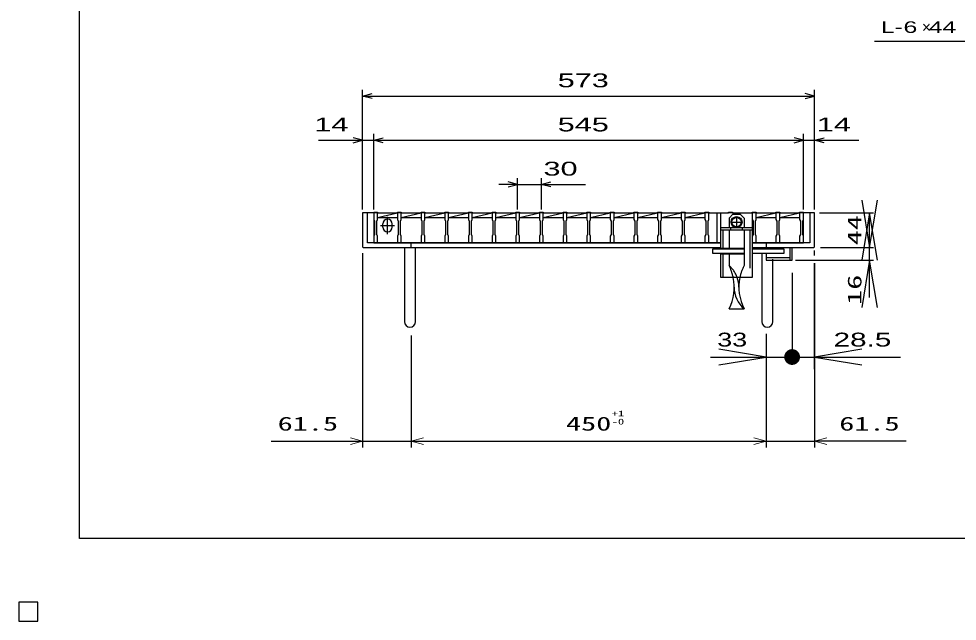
# Model space of a CAD drawing. Units: millimetres, scale not verified. Extents: x -1456 to 1389, y -1026 to 839.
# Drawn here: x -1456 to -266, y -1026 to -262 of the extents above; entities that cross this region are included whole.
import ezdxf
from ezdxf.enums import TextEntityAlignment as Align

# ---------------------------------------------------------------- set-up
doc = ezdxf.new("R2010")
doc.units = ezdxf.units.MM
doc.header["$LTSCALE"] = 8
doc.linetypes.add('CHAIN', pattern=[18.5, 12, -1.5, 3.5, -1.5])
doc.linetypes.add('DASHED', pattern=[7.5, 6, -1.5])
for name, color, linetype, lineweight in [('0_2', 150, 'Continuous', 25), ('16', 3, 'Continuous', 25), ('17', 2, 'Continuous', 25), ('19', 6, 'Continuous', 25), ('22', 4, 'Continuous', 25), ('29', 6, 'Continuous', 25)]:
    doc.layers.add(name, color=color, linetype=linetype, lineweight=lineweight)
doc.styles.add('ベクトル', font='')
doc.styles.add('ＭＳ ゴシック', font='')
doc.styles.get('ベクトル').set_extended_font_data('ベクトル')
doc.styles.get('ＭＳ ゴシック').set_extended_font_data('MS Gothic')

# ---------------------------------------------------------------- blocks, each defined once
blk = doc.blocks.new('open_arrow')
at = {"color": 0, "linetype": 'Continuous', "lineweight": -2}
blk.add_lwpolyline([(7.5, 1.25), (0, 0), (7.5, -1.25)], dxfattribs=at)
blk = doc.blocks.new('filled_dot')
at = {"color": 0, "linetype": 'Continuous', "lineweight": -2, "const_width": 1.25}
blk.add_lwpolyline([(-0.625, 0, 1), (0.625, 0, 1)], format="xyb", close=True, dxfattribs=at)

msp = doc.modelspace()

# ---------------------------------------------------------------- linework, layer by layer
at = {"layer": '0_2'}
for p, q in [((-1379.2, -921.2), (-1379.2, 838.8)), ((1388.8, -921.2), (-1379.2, -921.2))]:
    msp.add_line(p, q, dxfattribs=at)
at = {"layer": '16'}
for p, q in [((-1006, -508), (-1006, -507.3)), ((-1006, -507.3), (-1001, -507.3)), ((-1006, -508), (-1006, -516.5)), ((-1001, -508), (-1006, -508)), ((-1006, -508), (-1006, -546)), ((-1001, -507.3), (-1001, -508)), ((-1001, -516.5), (-1001, -508)), ((-1001, -508), (-976, -508)), ((-1001, -514), (-976, -508)), ((-976, -508), (-976, -507.3)), ((-976, -507.3), (-971, -507.3)), ((-976, -508), (-976, -516.5)), ((-971, -508), (-976, -508)), ((-971, -507.3), (-971, -508)), ((-971, -516.5), (-971, -508)), ((-971, -508), (-946, -508)), ((-971, -514), (-946, -508)), ((-946, -508), (-946, -507.3)), ((-946, -507.3), (-941, -507.3)), ((-946, -508), (-946, -516.5)), ((-941, -508), (-946, -508)), ((-941, -507.3), (-941, -508)), ((-941, -516.5), (-941, -508)), ((-941, -508), (-916, -508)), ((-941, -514), (-916, -508)), ((-916, -508), (-916, -507.3)), ((-916, -507.3), (-911, -507.3)), ((-916, -508), (-916, -516.5)), ((-911, -508), (-916, -508)), ((-911, -507.3), (-911, -508)), ((-911, -516.5), (-911, -508)), ((-911, -508), (-886, -508)), ((-911, -514), (-886, -508)), ((-886, -508), (-886, -507.3)), ((-886, -507.3), (-881, -507.3)), ((-886, -508), (-886, -516.5)), ((-881, -508), (-886, -508)), ((-881, -507.3), (-881, -508)), ((-881, -516.5), (-881, -508)), ((-881, -508), (-856, -508)), ((-881, -514), (-856, -508)), ((-856, -508), (-856, -507.3)), ((-856, -507.3), (-851, -507.3)), ((-856, -508), (-856, -516.5)), ((-851, -508), (-856, -508)), ((-851, -507.3), (-851, -508)), ((-851, -516.5), (-851, -508)), ((-851, -508), (-826, -508)), ((-851, -514), (-826, -508)), ((-826, -508), (-826, -507.3)), ((-826, -507.3), (-821, -507.3)), ((-826, -508), (-826, -516.5)), ((-821, -508), (-826, -508)), ((-821, -507.3), (-821, -508)), ((-821, -516.5), (-821, -508)), ((-821, -508), (-796, -508)), ((-821, -514), (-796, -508)), ((-796, -508), (-796, -507.3)), ((-796, -507.3), (-791, -507.3)), ((-796, -508), (-796, -516.5)), ((-791, -508), (-796, -508)), ((-791, -507.3), (-791, -508)), ((-791, -516.5), (-791, -508)), ((-791, -508), (-766, -508)), ((-791, -514), (-766, -508)), ((-766, -508), (-766, -507.3)), ((-766, -507.3), (-761, -507.3)), ((-766, -508), (-766, -516.5)), ((-761, -508), (-766, -508)), ((-761, -507.3), (-761, -508)), ((-761, -516.5), (-761, -508)), ((-761, -508), (-736, -508)), ((-761, -514), (-736, -508)), ((-736, -508), (-736, -507.3)), ((-736, -507.3), (-731, -507.3)), ((-736, -508), (-736, -516.5)), ((-731, -508), (-736, -508)), ((-731, -507.3), (-731, -508)), ((-731, -516.5), (-731, -508)), ((-731, -508), (-706, -508)), ((-731, -514), (-706, -508)), ((-706, -508), (-706, -507.3)), ((-706, -507.3), (-701, -507.3)), ((-706, -508), (-706, -516.5)), ((-701, -508), (-706, -508)), ((-701, -507.3), (-701, -508)), ((-701, -516.5), (-701, -508)), ((-701, -508), (-676, -508)), ((-701, -514), (-676, -508)), ((-676, -508), (-676, -507.3)), ((-676, -507.3), (-671, -507.3)), ((-676, -508), (-676, -516.5)), ((-671, -508), (-676, -508)), ((-671, -507.3), (-671, -508)), ((-671, -516.5), (-671, -508)), ((-671, -508), (-646, -508)), ((-671, -514), (-646, -508)), ((-646, -508), (-646, -507.3)), ((-646, -507.3), (-641, -507.3)), ((-646, -508), (-646, -516.5)), ((-641, -508), (-646, -508)), ((-641, -507.3), (-641, -508)), ((-641, -516.5), (-641, -508)), ((-641, -508), (-616, -508)), ((-641, -514), (-616, -508)), ((-616, -508), (-616, -507.3)), ((-616, -507.3), (-611, -507.3)), ((-616, -508), (-616, -516.5)), ((-611, -508), (-616, -508)), ((-611, -507.3), (-611, -508)), ((-611, -516.5), (-611, -508)), ((-611, -508), (-586, -508)), ((-611, -514), (-586, -508)), ((-586, -508), (-586, -507.3)), ((-586, -507.3), (-581, -507.3)), ((-586, -508), (-586, -516.5)), ((-581, -508), (-586, -508)), ((-581, -507.3), (-581, -508)), ((-581, -516.5), (-581, -508)), ((-581, -508), (-556, -508)), ((-556, -508), (-556, -507.3)), ((-556, -507.3), (-551, -507.3)), ((-551, -508), (-556, -508)), ((-551, -507.3), (-551, -508)), ((-551, -508), (-526, -508)), ((-526, -508), (-526, -507.3)), ((-526, -507.3), (-521, -507.3)), ((-526, -508), (-526, -516.5)), ((-521, -508), (-526, -508)), ((-521, -507.3), (-521, -508)), ((-521, -516.5), (-521, -508)), ((-521, -508), (-496, -508)), ((-521, -514), (-496, -508)), ((-496, -508), (-496, -507.3)), ((-496, -507.3), (-491, -507.3)), ((-496, -508), (-496, -516.5)), ((-491, -508), (-496, -508)), ((-491, -507.3), (-491, -508)), ((-491, -516.5), (-491, -508)), ((-491, -508), (-466, -508)), ((-491, -514), (-466, -508)), ((-466, -508), (-466, -507.3)), ((-466, -507.3), (-461, -507.3)), ((-466, -508), (-466, -516.5)), ((-461, -508), (-466, -508)), ((-461, -507.3), (-461, -508)), ((-461, -516.5), (-461, -508)), ((-461, -546), (-461, -508)), ((-1006, -516.5), (-1005, -518.5)), ((-1005, -518.5), (-1005, -535.5)), ((-1002, -518.5), (-1001, -516.5)), ((-1002, -535.5), (-1002, -518.5)), ((-1001, -514), (-976, -514)), ((-994.5, -526), (-994.5, -522)), ((-988.5, -535), (-988.5, -513)), ((-982.5, -526), (-982.5, -522)), ((-976, -516.5), (-975, -518.5)), ((-975, -518.5), (-975, -535.5)), ((-972, -518.5), (-971, -516.5)), ((-972, -535.5), (-972, -518.5)), ((-971, -514), (-946, -514)), ((-946, -516.5), (-945, -518.5)), ((-945, -518.5), (-945, -535.5)), ((-942, -518.5), (-941, -516.5)), ((-942, -535.5), (-942, -518.5)), ((-941, -514), (-916, -514)), ((-916, -516.5), (-915, -518.5)), ((-915, -518.5), (-915, -535.5)), ((-912, -518.5), (-911, -516.5)), ((-912, -535.5), (-912, -518.5)), ((-911, -514), (-886, -514)), ((-886, -516.5), (-885, -518.5)), ((-885, -518.5), (-885, -535.5)), ((-882, -518.5), (-881, -516.5)), ((-882, -535.5), (-882, -518.5)), ((-881, -514), (-856, -514)), ((-856, -516.5), (-855, -518.5)), ((-855, -518.5), (-855, -535.5)), ((-852, -518.5), (-851, -516.5)), ((-852, -535.5), (-852, -518.5)), ((-851, -514), (-826, -514)), ((-826, -516.5), (-825, -518.5)), ((-825, -518.5), (-825, -535.5)), ((-822, -518.5), (-821, -516.5)), ((-822, -535.5), (-822, -518.5)), ((-821, -514), (-796, -514)), ((-796, -516.5), (-795, -518.5)), ((-795, -518.5), (-795, -535.5)), ((-792, -518.5), (-791, -516.5)), ((-792, -535.5), (-792, -518.5)), ((-791, -514), (-766, -514)), ((-766, -516.5), (-765, -518.5)), ((-765, -518.5), (-765, -535.5)), ((-762, -518.5), (-761, -516.5)), ((-762, -535.5), (-762, -518.5)), ((-761, -514), (-736, -514)), ((-736, -516.5), (-735, -518.5)), ((-735, -518.5), (-735, -535.5)), ((-732, -518.5), (-731, -516.5)), ((-732, -535.5), (-732, -518.5)), ((-731, -514), (-706, -514)), ((-706, -516.5), (-705, -518.5)), ((-705, -518.5), (-705, -535.5)), ((-702, -518.5), (-701, -516.5)), ((-702, -535.5), (-702, -518.5)), ((-701, -514), (-676, -514)), ((-676, -516.5), (-675, -518.5)), ((-675, -518.5), (-675, -535.5)), ((-672, -518.5), (-671, -516.5)), ((-672, -535.5), (-672, -518.5)), ((-671, -514), (-646, -514)), ((-646, -516.5), (-645, -518.5)), ((-645, -518.5), (-645, -535.5)), ((-642, -518.5), (-641, -516.5)), ((-642, -535.5), (-642, -518.5)), ((-641, -514), (-616, -514)), ((-616, -516.5), (-615, -518.5)), ((-615, -518.5), (-615, -535.5)), ((-612, -518.5), (-611, -516.5)), ((-612, -535.5), (-612, -518.5)), ((-611, -514), (-586, -514)), ((-586, -516.5), (-585, -518.5)), ((-585, -518.5), (-585, -535.5)), ((-582, -518.5), (-581, -516.5)), ((-582, -535.5), (-582, -518.5)), ((-526, -516.5), (-525, -518.5)), ((-525, -518.5), (-525, -535.5)), ((-522, -518.5), (-521, -516.5)), ((-522, -535.5), (-522, -518.5)), ((-521, -514), (-496, -514)), ((-496, -516.5), (-495, -518.5)), ((-495, -518.5), (-495, -535.5)), ((-492, -518.5), (-491, -516.5)), ((-492, -535.5), (-492, -518.5)), ((-491, -514), (-466, -514)), ((-466, -516.5), (-465, -518.5)), ((-465, -518.5), (-465, -535.5)), ((-462, -518.5), (-461, -516.5)), ((-462, -535.5), (-462, -518.5)), ((-997.5, -524), (-979.5, -524)), ((-1005, -535.5), (-1006, -537.5)), ((-1006, -537.5), (-1006, -546)), ((-1006, -546), (-1001, -546)), ((-1001, -537.5), (-1002, -535.5)), ((-1001, -546), (-1001, -537.5)), ((-1001, -546), (-976, -546)), ((-975, -535.5), (-976, -537.5)), ((-976, -537.5), (-976, -546)), ((-976, -546), (-971, -546)), ((-971, -537.5), (-972, -535.5)), ((-971, -546), (-971, -537.5)), ((-971, -546), (-946, -546)), ((-945, -535.5), (-946, -537.5)), ((-946, -537.5), (-946, -546)), ((-946, -546), (-941, -546)), ((-941, -537.5), (-942, -535.5)), ((-941, -546), (-941, -537.5)), ((-941, -546), (-916, -546)), ((-915, -535.5), (-916, -537.5)), ((-916, -537.5), (-916, -546)), ((-916, -546), (-911, -546)), ((-911, -537.5), (-912, -535.5)), ((-911, -546), (-911, -537.5)), ((-911, -546), (-886, -546)), ((-885, -535.5), (-886, -537.5)), ((-886, -537.5), (-886, -546)), ((-886, -546), (-881, -546)), ((-881, -537.5), (-882, -535.5)), ((-881, -546), (-881, -537.5)), ((-881, -546), (-856, -546)), ((-855, -535.5), (-856, -537.5)), ((-856, -537.5), (-856, -546)), ((-856, -546), (-851, -546)), ((-851, -537.5), (-852, -535.5)), ((-851, -546), (-851, -537.5)), ((-851, -546), (-826, -546)), ((-825, -535.5), (-826, -537.5)), ((-826, -537.5), (-826, -546)), ((-826, -546), (-821, -546)), ((-821, -537.5), (-822, -535.5)), ((-821, -546), (-821, -537.5)), ((-821, -546), (-796, -546)), ((-795, -535.5), (-796, -537.5)), ((-796, -537.5), (-796, -546)), ((-796, -546), (-791, -546)), ((-791, -537.5), (-792, -535.5)), ((-791, -546), (-791, -537.5)), ((-791, -546), (-766, -546)), ((-765, -535.5), (-766, -537.5)), ((-766, -537.5), (-766, -546)), ((-766, -546), (-761, -546)), ((-761, -537.5), (-762, -535.5)), ((-761, -546), (-761, -537.5)), ((-761, -546), (-736, -546)), ((-735, -535.5), (-736, -537.5)), ((-736, -537.5), (-736, -546)), ((-736, -546), (-731, -546)), ((-731, -537.5), (-732, -535.5)), ((-731, -546), (-731, -537.5)), ((-731, -546), (-706, -546)), ((-705, -535.5), (-706, -537.5)), ((-706, -537.5), (-706, -546)), ((-706, -546), (-701, -546)), ((-701, -537.5), (-702, -535.5)), ((-701, -546), (-701, -537.5)), ((-701, -546), (-676, -546)), ((-675, -535.5), (-676, -537.5)), ((-676, -537.5), (-676, -546)), ((-676, -546), (-671, -546)), ((-671, -537.5), (-672, -535.5)), ((-671, -546), (-671, -537.5)), ((-671, -546), (-646, -546)), ((-645, -535.5), (-646, -537.5)), ((-646, -537.5), (-646, -546)), ((-646, -546), (-641, -546)), ((-641, -537.5), (-642, -535.5)), ((-641, -546), (-641, -537.5)), ((-641, -546), (-616, -546)), ((-615, -535.5), (-616, -537.5)), ((-616, -537.5), (-616, -546)), ((-616, -546), (-611, -546)), ((-611, -537.5), (-612, -535.5)), ((-611, -546), (-611, -537.5)), ((-611, -546), (-566, -546)), ((-585, -535.5), (-586, -537.5)), ((-586, -537.5), (-586, -546)), ((-586, -546), (-581, -546)), ((-581, -537.5), (-582, -535.5)), ((-581, -546), (-581, -537.5)), ((-525, -535.5), (-526, -537.5)), ((-526, -537.5), (-526, -546)), ((-526, -546), (-521, -546)), ((-521, -537.5), (-522, -535.5)), ((-521, -546), (-521, -537.5)), ((-521, -546), (-496, -546)), ((-495, -535.5), (-496, -537.5)), ((-496, -537.5), (-496, -546)), ((-496, -546), (-491, -546)), ((-491, -537.5), (-492, -535.5)), ((-491, -546), (-491, -537.5)), ((-491, -546), (-466, -546)), ((-465, -535.5), (-466, -537.5)), ((-466, -537.5), (-466, -546)), ((-466, -546), (-461, -546)), ((-461, -537.5), (-462, -535.5)), ((-461, -546), (-461, -537.5)), ((-1432, -1002), (-1456, -1002)), ((-1456, -1002), (-1456, -1026)), ((-1432, -1002), (-1456, -1002)), ((-1456, -1002), (-1456, -1026)), ((-1432, -1002), (-1456, -1002)), ((-1456, -1002), (-1456, -1026)), ((-1432, -1002), (-1456, -1002)), ((-1456, -1002), (-1456, -1026)), ((-1432, -1002), (-1456, -1002)), ((-1456, -1002), (-1456, -1026)), ((-1432, -1026), (-1432, -1002)), ((-1432, -1026), (-1432, -1002)), ((-1432, -1026), (-1432, -1002)), ((-1432, -1026), (-1432, -1002)), ((-1432, -1026), (-1432, -1002)), ((-1456, -1026), (-1432, -1026)), ((-1456, -1026), (-1432, -1026)), ((-1456, -1026), (-1432, -1026)), ((-1456, -1026), (-1432, -1026)), ((-1456, -1026), (-1432, -1026))]:
    msp.add_line(p, q, dxfattribs=at)
at = {"layer": '16', "color": 4}
for p, q in [((-447, -571.898), (-447, -698.894)), ((-475.5, -584), (-475.5, -698.894)), ((-475.5, -584), (-475.5, -698.894)), ((-508.5, -661.639), (-508.5, -698.894)), ((-578.9, -690.894), (-447, -690.894)), ((-508.5, -690.894), (-338.2, -690.894))]:
    msp.add_line(p, q, dxfattribs=at)
at = {"layer": '16'}
for centre, start, end in [((-988.5, -522), 0, 180), ((-988.5, -526), 180, 0)]:
    msp.add_arc(centre, 6, start, end, dxfattribs=at)
at = {"layer": '17', "color": 3}
for p, q in [((-570.5, -546), (-570.5, -508)), ((-566, -530), (-566, -508)), ((-526, -508), (-526, -530)), ((-566, -526.8), (-526, -526.8)), ((-566, -553.5), (-566, -530)), ((-526, -530), (-566, -530)), ((-553.5, -526.8), (-553.5, -530)), ((-538.5, -530), (-538.5, -526.8)), ((-526, -530), (-526, -590)), ((-566, -553), (-536, -553)), ((-562.8, -553), (-562.8, -553.5)), ((-536, -560), (-536, -553)), ((-566, -590), (-566, -559.5)), ((-566, -560), (-536, -560)), ((-562.8, -559.5), (-562.8, -560)), ((-526, -590), (-566, -590))]:
    msp.add_line(p, q, dxfattribs=at)
at = {"layer": '17'}
for p, q in [((-550.5, -509.8), (-555.5, -514.8)), ((-550.5, -509.8), (-541.5, -509.8)), ((-541.5, -509.8), (-536.5, -514.8)), ((-555.5, -514.8), (-555.5, -526.8)), ((-536.5, -514.8), (-536.5, -526.8)), ((-576, -559.5), (-576, -553.5)), ((-576, -553.5), (-536, -553.5)), ((-526, -553.5), (-486, -553.5)), ((-486, -553.5), (-486, -559.5)), ((-536, -559.5), (-576, -559.5)), ((-486, -559.5), (-526, -559.5)), ((-555.5, -629.8), (-536.5, -629.8))]:
    msp.add_line(p, q, dxfattribs=at)
at = {"layer": '17', "color": 33, "linetype": 'CHAIN'}
for p, q in [((-552.6, -519.8), (-539.4, -519.8)), ((-546, -513.2), (-546, -526.4))]:
    msp.add_line(p, q, dxfattribs=at)
at = {"layer": '17', "color": 3, "linetype": 'DASHED'}
for p, q in [((-562.8, -553), (-562.8, -530)), ((-529.2, -530), (-529.2, -590)), ((-562.8, -590), (-562.8, -560))]:
    msp.add_line(p, q, dxfattribs=at)
at = {"layer": '17', "linetype": 'DASHED'}
for p, q in [((-555.5, -530), (-555.5, -553.5)), ((-536.5, -530), (-536.5, -553.5)), ((-555.5, -559.5), (-555.5, -574.8)), ((-536.5, -559.5), (-536.5, -574.8))]:
    msp.add_line(p, q, dxfattribs=at)
at = {"layer": '17', "color": 7}
msp.add_circle((-546, -519.8), 7, dxfattribs=at)
at = {"layer": '17'}
msp.add_circle((-546, -519.8), 6, dxfattribs=at)
at = {"layer": '17', "linetype": 'DASHED'}
for centre, radius, start, end in [((-610.423, -602.3), 61.423, 11.55161, 26.59714), ((-579.5, -602.3), 36.5, 19.69337, 48.88791), ((-481.577, -602.3), 61.423, 153.40286, 168.44839)]:
    msp.add_arc(centre, radius, start, end, dxfattribs=at)
at = {"layer": '17'}
for centre, radius, start, end in [((-610.423, -602.3), 61.423, 333.40286, 11.55161), ((-579.5, -602.3), 36.5, 0, 19.69337), ((-481.577, -602.3), 61.423, 168.44839, 206.59714), ((-512.5, -602.3), 36.5, 180, 228.88791)]:
    msp.add_arc(centre, radius, start, end, dxfattribs=at)
at = {"layer": '19'}
for p, q in [((-1006, -508), (-1020, -508)), ((-1020, -508), (-1020, -551)), ((-1014, -546), (-1014, -508)), ((-447, -508), (-461, -508)), ((-453, -508), (-453, -546)), ((-447, -551), (-447, -508)), ((-566, -546), (-1014, -546)), ((-958.5, -552), (-958.5, -546)), ((-453, -546), (-526, -546)), ((-508.5, -546), (-508.5, -552)), ((-1020, -551), (-1019, -552)), ((-1019, -552), (-566, -552)), ((-967, -552), (-967, -646)), ((-953, -646), (-953, -552)), ((-526, -552), (-448, -552)), ((-514, -552), (-514, -553.5)), ((-478.5, -552), (-478.5, -568)), ((-475.5, -568), (-475.5, -552)), ((-448, -552), (-447, -551)), ((-514, -559.5), (-514, -646)), ((-508.5, -559.5), (-508.5, -568)), ((-508.5, -568), (-475.5, -568)), ((-500, -646), (-500, -567))]:
    msp.add_line(p, q, dxfattribs=at)
for centre in [(-960, -646), (-507, -646)]:
    msp.add_arc(centre, 7, 180, 0, dxfattribs=at)
at = {"layer": '22'}
for p, q in [((-371, -290.5), (-211, -290.5)), ((-1020, -504), (-1020, -352)), ((-1020, -360), (-1008, -356.8)), ((-447, -360), (-459, -356.8)), ((-447, -504), (-447, -352)), ((-1008, -363.2), (-1020, -360)), ((-1020, -360), (-447, -360)), ((-459, -363.2), (-447, -360)), ((-1076, -416), (-1020, -416)), ((-1020, -416), (-1032, -412.8)), ((-1032, -419.2), (-1020, -416)), ((-1020, -504), (-1020, -408)), ((-1020, -416), (-1006, -416)), ((-1006, -504), (-1006, -408)), ((-1006, -416), (-994, -412.8)), ((-994, -419.2), (-1006, -416)), ((-1006, -416), (-461, -416)), ((-461, -416), (-473, -412.8)), ((-473, -419.2), (-461, -416)), ((-461, -504), (-461, -408)), ((-461, -416), (-447, -416)), ((-447, -504), (-447, -408)), ((-447, -416), (-435, -412.8)), ((-435, -419.2), (-447, -416)), ((-447, -416), (-391, -416)), ((-823.5, -504), (-823.5, -464)), ((-793.5, -464), (-793.5, -504)), ((-823.5, -472), (-847.5, -472)), ((-823.5, -472), (-835.5, -468.8)), ((-835.5, -475.2), (-823.5, -472)), ((-823.5, -472), (-793.5, -472)), ((-793.5, -472), (-781.5, -468.8)), ((-781.5, -475.2), (-793.5, -472)), ((-793.5, -472), (-737.5, -472)), ((-440.617, -508), (-372.308, -508)), ((-377.308, -552), (-377.308, -508)), ((-1020, -559), (-1020, -805.531)), ((-447, -562.074), (-447, -556)), ((-439.477, -552), (-372.308, -552)), ((-439.477, -552), (-372.308, -552)), ((-377.308, -615.489), (-377.308, -552)), ((-471.377, -568), (-372.308, -568)), ((-447, -706.4), (-447, -571.898)), ((-447, -571.898), (-447, -805.531)), ((-958.5, -663.437), (-958.5, -805.531)), ((-508.5, -661.639), (-508.5, -805.531)), ((-1135.982, -797.531), (-1020, -797.531)), ((-1020, -797.531), (-958.5, -797.531)), ((-958.5, -797.531), (-508.5, -797.531)), ((-508.5, -797.531), (-447, -797.531)), ((-331.018, -797.531), (-447, -797.531))]:
    msp.add_line(p, q, dxfattribs=at)
at = {"layer": '22', "lineweight": 13}
for p, q in [((-1020, -797.531), (-1035.455, -793.39)), ((-943.045, -793.39), (-958.5, -797.531)), ((-508.5, -797.531), (-523.955, -793.39)), ((-431.545, -793.39), (-447, -797.531)), ((-1035.455, -801.673), (-1020, -797.531)), ((-958.5, -797.531), (-943.045, -801.673)), ((-523.955, -801.673), (-508.5, -797.531)), ((-447, -797.531), (-431.545, -801.673))]:
    msp.add_line(p, q, dxfattribs=at)
at = {"layer": '22', "color": 2}
for p, q in [((-1432, -1002), (-1456, -1002)), ((-1456, -1002), (-1456, -1026)), ((-1432, -1002), (-1456, -1002)), ((-1456, -1002), (-1456, -1026)), ((-1432, -1002), (-1456, -1002)), ((-1456, -1002), (-1456, -1026)), ((-1432, -1026), (-1432, -1002)), ((-1432, -1026), (-1432, -1002)), ((-1432, -1026), (-1432, -1002)), ((-1456, -1026), (-1432, -1026)), ((-1456, -1026), (-1432, -1026)), ((-1456, -1026), (-1432, -1026))]:
    msp.add_line(p, q, dxfattribs=at)
at = {"layer": '29'}
msp.add_line((-478.5, -565), (-508.563, -565), dxfattribs=at)

# ---------------------------------------------------------------- block references
at = {"layer": '16', "color": 4, "xscale": 8, "yscale": 8, "rotation": 180}
for name, p in [('open_arrow', (-508.5, -690.894)), ('filled_dot', (-475.5, -690.894))]:
    msp.add_blockref(name, p, dxfattribs=at)
at = {"layer": '16', "color": 4, "xscale": 8, "yscale": 8}
msp.add_blockref('open_arrow', (-447, -690.894), dxfattribs=at)
at = {"layer": '22', "xscale": 8, "yscale": 8}
for p, rotation in [((-377.308, -552), 90), ((-377.308, -508), 270), ((-377.308, -568), 270)]:
    msp.add_blockref('open_arrow', p, dxfattribs=dict(at, rotation=rotation))

# ---------------------------------------------------------------- texts
at = {"layer": '16', "color": 4, "style": 'ベクトル', "width": 1.45}
msp.add_text('33', height=17.6, dxfattribs=at).set_placement((-532.5, -682.894), align=Align.BOTTOM_RIGHT)
at = {"layer": '16', "color": 4, "style": 'ベクトル', "width": 1.6}
msp.add_text('28.5', height=17.6, dxfattribs=at).set_placement((-423, -682.894), align=Align.BOTTOM_LEFT)
at = {"layer": '22', "color": 2, "style": 'ベクトル'}
for s, height, width, p in [('L-', 14.66, 1.6, (-363, -272.5)), (' 6 ', 14.66, 1.6, (-343, -272.5)), (' 44 ', 14.66, 1.6, (-311, -272.5)), (' 573 ', 17.6, 1.65, (-783.5, -340)), (' 14 ', 17.6, 1.65, (-1092, -396)), (' 545 ', 17.6, 1.65, (-783.5, -396)), (' 14 ', 17.6, 1.65, (-455, -396)), (' 30 ', 17.6, 1.65, (-801.5, -452))]:
    msp.add_text(s, height=height, dxfattribs=dict(at, width=width)).set_placement(p, align=Align.MIDDLE_LEFT)
msp.add_text('×', height=14.66, dxfattribs=at).set_placement((-311, -272.5), align=Align.MIDDLE_LEFT)
at = {"layer": '22', "style": 'ＭＳ ゴシック', "width": 1.6}
msp.add_text('44', height=17.6, rotation=90, dxfattribs=at).set_placement((-382.308, -530), align=Align.BOTTOM_CENTER)
msp.add_text('16', height=17.6, rotation=90, dxfattribs=at).set_placement((-382.308, -586.489), align=Align.BOTTOM_RIGHT)
at = {"layer": '22', "color": 2, "style": 'ＭＳ ゴシック', "width": 1.6}
for s, p in [('+1', (-696.362, -762.559)), ('-0', (-696.362, -772.801))]:
    msp.add_text(s, height=7.331, dxfattribs=at).set_placement(p, align=Align.MIDDLE_CENTER)
msp.add_text('61.5', height=17.6, dxfattribs=at).set_placement((-1051.182, -789.531), align=Align.BOTTOM_RIGHT)
msp.add_text('450', height=17.6, dxfattribs=at).set_placement((-733.5, -789.531), align=Align.BOTTOM_CENTER)
msp.add_text('61.5', height=17.6, dxfattribs=at).set_placement((-415.818, -789.531), align=Align.BOTTOM_LEFT)

doc.saveas('drawing.dxf')
